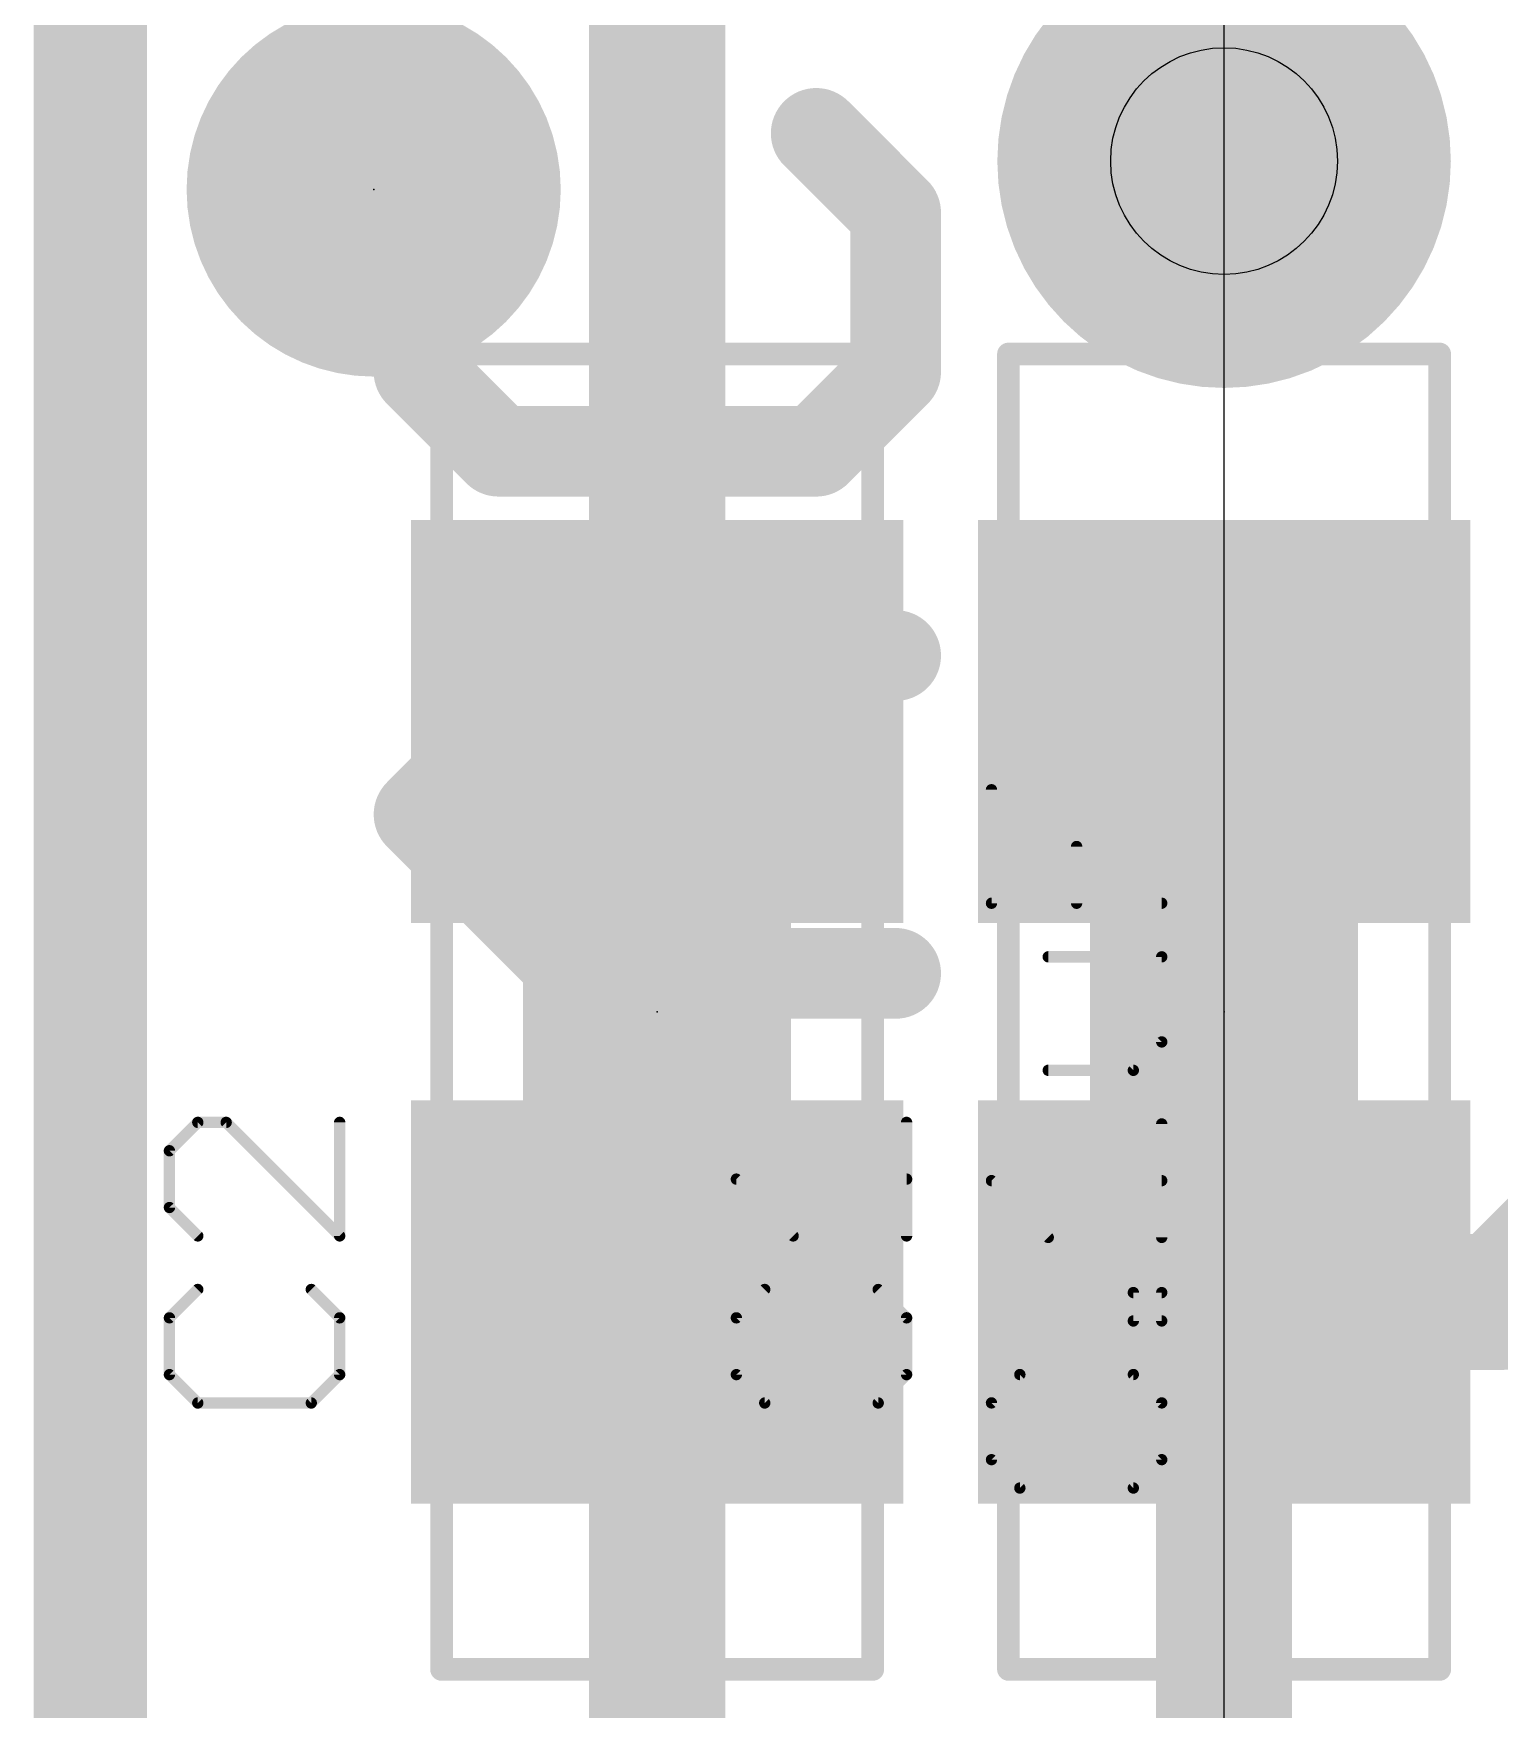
# Model space of a CAD drawing. Extents: x -8.2 to 28.1, y -0.4 to 23.5.
# Drawn here: x -0.127 to 3.157, y 7.645 to 11.398 of the extents above; entities that cross this region are included whole.
import ezdxf

# ---------------------------------------------------------------- set-up
doc = ezdxf.new("R2010")
doc.units = 0
for name, color, linetype in [('1', 12, 'CONTINUOUS'), ('16', 132, 'CONTINUOUS'), ('18', 110, 'CONTINUOUS'), ('20', 53, 'CONTINUOUS'), ('21', 53, 'CONTINUOUS'), ('22', 53, 'CONTINUOUS'), ('23', 53, 'CONTINUOUS'), ('25', 253, 'CONTINUOUS'), ('27', 253, 'CONTINUOUS'), ('29', 253, 'CONTINUOUS'), ('31', 253, 'CONTINUOUS'), ('35', 253, 'CONTINUOUS'), ('39', 12, 'CONTINUOUS'), ('44', 253, 'CONTINUOUS'), ('48', 253, 'CONTINUOUS'), ('51', 53, 'CONTINUOUS')]:
    doc.layers.add(name, color=color, linetype=linetype)

# ---------------------------------------------------------------- blocks, each defined once
blk = doc.blocks.new('RECT')
blk.add_solid([(-0.5, -0.5), (0.5, -0.5), (-0.5, 0.5), (0.5, 0.5)])
blk = doc.blocks.new('PIE')
at = {"const_width": 0.5}
blk.add_lwpolyline([(0, -0.25, 1), (0, 0.25, 1), (0, -0.25)], format="xyb", dxfattribs=at)
blk = doc.blocks.new('ROUNDV')
at = {"const_width": 0.5}
blk.add_lwpolyline([(0, -0.25, 1), (0, 0.25, 1), (0, -0.25)], format="xyb", dxfattribs=at)

msp = doc.modelspace()

# ---------------------------------------------------------------- linework, layer by layer
at = {"layer": '1'}
for points, const_width in [([(0, 15.24), (0, 0)], 0.254), ([(3.16, 8.5575), (3.4925, 8.89)], 0.3048), ([(1.27, 8.5575), (1.27, 6.985)], 0.3048), ([(2.54, 8.5575), (2.54, 6.799)], 0.3048), ([(2.54, 8.5575), (3.16, 8.5575)], 0.3048)]:
    msp.add_lwpolyline(points, dxfattribs=dict(at, const_width=const_width))
at = {"layer": '1', "const_width": 0.1524}
for points in [[(1.3462, 8.5575, 1), (1.1938, 8.5575)], [(2.6162, 8.5575, 1), (2.4638, 8.5575)], [(2.54, 8.6337, 1), (2.54, 8.4813)], [(3.16, 8.4813, 1), (3.16, 8.6337)], [(3.1061, 8.6114, 1), (3.2139, 8.5036)]]:
    msp.add_lwpolyline(points, format="xyb", dxfattribs=at)
at = {"layer": '16'}
for points, const_width in [([(0, 15.24), (0, 0)], 0.254), ([(1.27, 13.97), (1.27, 6.985)], 0.3048)]:
    msp.add_lwpolyline(points, dxfattribs=dict(at, const_width=const_width))
at = {"layer": '20', "const_width": 0.2032}
msp.add_lwpolyline([(0, 15.24), (0, 0)], dxfattribs=at)
at = {"layer": '21', "const_width": 0.4064}
for points in [[(1.2395, 9.2075), (1.3005, 9.2075)], [(2.5095, 9.2075), (2.5705, 9.2075)]]:
    msp.add_lwpolyline(points, dxfattribs=at)
at = {"layer": '21', "const_width": 0.2032}
for points in [[(1.2395, 9.3091, 1), (1.2395, 9.1059)], [(1.3005, 9.1059, 1), (1.3005, 9.3091)], [(2.5095, 9.3091, 1), (2.5095, 9.1059)], [(2.5705, 9.1059, 1), (2.5705, 9.3091)]]:
    msp.add_lwpolyline(points, format="xyb", dxfattribs=at)
at = {"layer": '22', "const_width": 0.2032}
for points in [[(0.7366, 10.9967), (0.9146, 11.1746)], [(1.6264, 11.1746), (1.8043, 10.9967)], [(0.7366, 10.6408), (0.7366, 10.9967)], [(1.8043, 10.9967), (1.8043, 10.6408)], [(0.9146, 10.4628), (0.7366, 10.6408)], [(1.8043, 10.6408), (1.6264, 10.4628)], [(1.6264, 10.4628), (0.9146, 10.4628)], [(0.7366, 9.6493), (1.0925, 10.0052)], [(1.0925, 10.0052), (1.8043, 10.0052)], [(1.0925, 9.2934), (0.7366, 9.6493)], [(1.8043, 9.2934), (1.0925, 9.2934)]]:
    msp.add_lwpolyline(points, dxfattribs=at)
at = {"layer": '22', "const_width": 0.1016}
for points in [[(0.9505, 11.1387, 1), (0.8786, 11.2105)], [(1.6623, 11.2105, 1), (1.5904, 11.1387)], [(0.7874, 10.9967, 1), (0.6858, 10.9967)], [(0.7007, 11.0326, 1), (0.7725, 10.9607)], [(1.8551, 10.9967, 1), (1.7535, 10.9967)], [(1.7684, 10.9607, 1), (1.8402, 11.0326)], [(0.7725, 10.6767, 1), (0.7007, 10.6048)], [(1.8402, 10.6048, 1), (1.7684, 10.6767)], [(0.6858, 10.6408, 1), (0.7874, 10.6408)], [(1.7535, 10.6408, 1), (1.8551, 10.6408)], [(0.9146, 10.5136, 1), (0.9146, 10.412)], [(0.8786, 10.4269, 1), (0.9505, 10.4987)], [(1.5904, 10.4987, 1), (1.6623, 10.4269)], [(1.6264, 10.412, 1), (1.6264, 10.5136)], [(1.0925, 10.056, 1), (1.0925, 9.9544)], [(1.1284, 9.9693, 1), (1.0566, 10.0411)], [(1.8043, 9.9544, 1), (1.8043, 10.056)], [(0.7725, 9.6852, 1), (0.7007, 9.6134)], [(0.7007, 9.6852, 1), (0.7725, 9.6134)], [(1.0925, 9.3442, 1), (1.0925, 9.2426)], [(1.8043, 9.2426, 1), (1.8043, 9.3442)], [(1.0566, 9.2575, 1), (1.1284, 9.3293)]]:
    msp.add_lwpolyline(points, format="xyb", dxfattribs=at)
at = {"layer": '23'}
for p in [(0.635, 11.049), (1.27, 9.2075), (2.54, 9.2075)]:
    msp.add_point(p, dxfattribs=at)
at = {"layer": '25', "const_width": 0.0254}
for points in [[(0.241, 8.9596), (0.1775, 8.8961)], [(0.3046, 8.9596), (0.241, 8.9596)], [(0.5588, 8.7054), (0.3046, 8.9596)], [(0.5588, 8.9596), (0.5588, 8.7054)], [(1.8288, 8.7054), (1.8288, 8.9596)], [(0.1775, 8.8961), (0.1775, 8.769)], [(1.5746, 8.7054), (1.4475, 8.8325)], [(1.4475, 8.8325), (1.8288, 8.8325)], [(0.1775, 8.769), (0.241, 8.7054)], [(0.241, 8.5854), (0.1775, 8.5219)], [(0.5588, 8.5219), (0.4952, 8.5854)], [(1.511, 8.5854), (1.4475, 8.5219)], [(1.8288, 8.5219), (1.7652, 8.5854)], [(0.1775, 8.5219), (0.1775, 8.3948)], [(0.5588, 8.3948), (0.5588, 8.5219)], [(1.4475, 8.5219), (1.4475, 8.3948)], [(1.8288, 8.3948), (1.8288, 8.5219)], [(0.1775, 8.3948), (0.241, 8.3312)], [(0.4952, 8.3312), (0.5588, 8.3948)], [(1.4475, 8.3948), (1.511, 8.3312)], [(1.7652, 8.3312), (1.8288, 8.3948)], [(0.241, 8.3312), (0.4952, 8.3312)], [(1.511, 8.3312), (1.7652, 8.3312)]]:
    msp.add_lwpolyline(points, dxfattribs=at)
at = {"layer": '25', "const_width": 0.0127}
for points in [[(0.241, 8.966, 1), (0.241, 8.9533)], [(0.2455, 8.9551, 1), (0.2365, 8.9641)], [(0.3091, 8.9641, 1), (0.3001, 8.9551)], [(0.3046, 8.9533, 1), (0.3046, 8.966)], [(0.5652, 8.9596, 1), (0.5525, 8.9596)], [(1.8352, 8.9596, 1), (1.8224, 8.9596)], [(0.1838, 8.8961, 1), (0.1711, 8.8961)], [(0.173, 8.9006, 1), (0.182, 8.8916)], [(1.4475, 8.8389, 1), (1.4475, 8.8262)], [(1.452, 8.837, 1), (1.443, 8.828)], [(1.8288, 8.8262, 1), (1.8288, 8.8389)], [(0.182, 8.7734, 1), (0.173, 8.7645)], [(0.1711, 8.769, 1), (0.1838, 8.769)], [(0.2365, 8.7009, 1), (0.2455, 8.7099)], [(0.5525, 8.7054, 1), (0.5652, 8.7054)], [(0.5543, 8.7009, 1), (0.5633, 8.7099)], [(1.5701, 8.7009, 1), (1.5791, 8.7099)], [(1.8224, 8.7054, 1), (1.8352, 8.7054)], [(0.2455, 8.5809, 1), (0.2365, 8.5899)], [(0.4997, 8.5899, 1), (0.4908, 8.5809)], [(1.5155, 8.5809, 1), (1.5065, 8.5899)], [(1.7697, 8.5899, 1), (1.7608, 8.5809)], [(0.1838, 8.5219, 1), (0.1711, 8.5219)], [(0.173, 8.5264, 1), (0.182, 8.5174)], [(0.5652, 8.5219, 1), (0.5525, 8.5219)], [(0.5543, 8.5174, 1), (0.5633, 8.5264)], [(1.4538, 8.5219, 1), (1.4411, 8.5219)], [(1.443, 8.5264, 1), (1.452, 8.5174)], [(1.8352, 8.5219, 1), (1.8224, 8.5219)], [(1.8243, 8.5174, 1), (1.8333, 8.5264)], [(0.182, 8.3992, 1), (0.173, 8.3903)], [(0.1711, 8.3948, 1), (0.1838, 8.3948)], [(0.5525, 8.3948, 1), (0.5652, 8.3948)], [(0.5633, 8.3903, 1), (0.5543, 8.3992)], [(1.4411, 8.3948, 1), (1.4538, 8.3948)], [(1.452, 8.3992, 1), (1.443, 8.3903)], [(1.8224, 8.3948, 1), (1.8352, 8.3948)], [(1.8333, 8.3903, 1), (1.8243, 8.3992)], [(0.241, 8.3376, 1), (0.241, 8.3249)], [(0.2365, 8.3267, 1), (0.2455, 8.3357)], [(0.4908, 8.3357, 1), (0.4997, 8.3267)], [(0.4952, 8.3249, 1), (0.4952, 8.3376)], [(1.511, 8.3376, 1), (1.511, 8.3249)], [(1.5065, 8.3267, 1), (1.5155, 8.3357)], [(1.7608, 8.3357, 1), (1.7697, 8.3267)], [(1.7652, 8.3249, 1), (1.7652, 8.3376)]]:
    msp.add_lwpolyline(points, format="xyb", dxfattribs=at)
at = {"layer": '27', "const_width": 0.0254}
for points in [[(2.019, 9.4504), (2.019, 9.7046)], [(2.2096, 9.4504), (2.2096, 9.5775)], [(2.4003, 9.4504), (2.019, 9.4504)], [(2.4003, 9.3304), (2.1461, 9.3304)], [(2.4003, 9.1398), (2.4003, 9.3304)], [(2.3367, 9.0762), (2.4003, 9.1398)], [(2.1461, 9.0762), (2.3367, 9.0762)], [(2.4003, 8.702), (2.4003, 8.9562)], [(2.1461, 8.702), (2.019, 8.8291)], [(2.019, 8.8291), (2.4003, 8.8291)], [(2.3367, 8.5149), (2.3367, 8.5785)], [(2.3367, 8.5785), (2.4003, 8.5785)], [(2.4003, 8.5785), (2.4003, 8.5149)], [(2.4003, 8.5149), (2.3367, 8.5149)], [(2.019, 8.3314), (2.0825, 8.3949)], [(2.0825, 8.3949), (2.3367, 8.3949)], [(2.3367, 8.1407), (2.0825, 8.3949)], [(2.3367, 8.3949), (2.4003, 8.3314)], [(2.019, 8.2043), (2.019, 8.3314)], [(2.4003, 8.3314), (2.4003, 8.2043)], [(2.0825, 8.1407), (2.019, 8.2043)], [(2.4003, 8.2043), (2.3367, 8.1407)], [(2.3367, 8.1407), (2.0825, 8.1407)]]:
    msp.add_lwpolyline(points, dxfattribs=at)
at = {"layer": '27', "const_width": 0.0127}
for points in [[(2.0253, 9.7046, 1), (2.0126, 9.7046)], [(2.216, 9.5775, 1), (2.2033, 9.5775)], [(2.019, 9.4568, 1), (2.019, 9.4441)], [(2.4003, 9.4441, 1), (2.4003, 9.4568)], [(2.0126, 9.4504, 1), (2.0253, 9.4504)], [(2.2033, 9.4504, 1), (2.216, 9.4504)], [(2.1461, 9.3368, 1), (2.1461, 9.3241)], [(2.4066, 9.3304, 1), (2.394, 9.3304)], [(2.4003, 9.3241, 1), (2.4003, 9.3368)], [(2.394, 9.1398, 1), (2.4066, 9.1398)], [(2.4048, 9.1353, 1), (2.3958, 9.1443)], [(2.1461, 9.0826, 1), (2.1461, 9.0699)], [(2.3323, 9.0807, 1), (2.3412, 9.0717)], [(2.3367, 9.0699, 1), (2.3367, 9.0826)], [(2.4066, 8.9562, 1), (2.394, 8.9562)], [(2.0235, 8.8336, 1), (2.0145, 8.8246)], [(2.019, 8.8355, 1), (2.019, 8.8228)], [(2.4003, 8.8228, 1), (2.4003, 8.8355)], [(2.1416, 8.6975, 1), (2.1506, 8.7065)], [(2.394, 8.702, 1), (2.4066, 8.702)], [(2.3367, 8.5848, 1), (2.3367, 8.5721)], [(2.3431, 8.5785, 1), (2.3304, 8.5785)], [(2.4066, 8.5785, 1), (2.394, 8.5785)], [(2.4003, 8.5721, 1), (2.4003, 8.5848)], [(2.3367, 8.5213, 1), (2.3367, 8.5086)], [(2.3304, 8.5149, 1), (2.3431, 8.5149)], [(2.394, 8.5149, 1), (2.4066, 8.5149)], [(2.4003, 8.5086, 1), (2.4003, 8.5213)], [(2.0825, 8.4013, 1), (2.0825, 8.3886)], [(2.087, 8.3994, 1), (2.078, 8.3904)], [(2.087, 8.3904, 1), (2.078, 8.3994)], [(2.3412, 8.3994, 1), (2.3323, 8.3904)], [(2.3367, 8.3886, 1), (2.3367, 8.4013)], [(2.0253, 8.3314, 1), (2.0126, 8.3314)], [(2.0145, 8.3359, 1), (2.0235, 8.3269)], [(2.4066, 8.3314, 1), (2.394, 8.3314)], [(2.3958, 8.3269, 1), (2.4048, 8.3359)], [(2.0235, 8.2087, 1), (2.0145, 8.1998)], [(2.0126, 8.2043, 1), (2.0253, 8.2043)], [(2.394, 8.2043, 1), (2.4066, 8.2043)], [(2.4048, 8.1998, 1), (2.3958, 8.2087)], [(2.0825, 8.1471, 1), (2.0825, 8.1344)], [(2.078, 8.1362, 1), (2.087, 8.1452)], [(2.3323, 8.1452, 1), (2.3412, 8.1362)], [(2.3323, 8.1362, 1), (2.3412, 8.1452)], [(2.3367, 8.1344, 1), (2.3367, 8.1471)]]:
    msp.add_lwpolyline(points, format="xyb", dxfattribs=at)
at = {"layer": '39', "const_width": 0.0508}
for points in [[(0.787, 7.7345), (0.787, 10.6805)], [(0.787, 10.6805), (1.753, 10.6805)], [(1.753, 10.6805), (1.753, 7.7345)], [(2.057, 7.7345), (2.057, 10.6805)], [(2.057, 10.6805), (3.023, 10.6805)], [(3.023, 10.6805), (3.023, 7.7345)], [(1.753, 7.7345), (0.787, 7.7345)], [(3.023, 7.7345), (2.057, 7.7345)]]:
    msp.add_lwpolyline(points, dxfattribs=at)
at = {"layer": '39', "const_width": 0.0254}
for points in [[(0.7997, 10.6805, 1), (0.7743, 10.6805)], [(0.787, 10.6932, 1), (0.787, 10.6678)], [(1.7657, 10.6805, 1), (1.7403, 10.6805)], [(1.753, 10.6678, 1), (1.753, 10.6932)], [(2.0697, 10.6805, 1), (2.0443, 10.6805)], [(2.057, 10.6932, 1), (2.057, 10.6678)], [(3.0357, 10.6805, 1), (3.0103, 10.6805)], [(3.023, 10.6678, 1), (3.023, 10.6932)], [(0.787, 7.7472, 1), (0.787, 7.7218)], [(0.7743, 7.7345, 1), (0.7997, 7.7345)], [(1.7403, 7.7345, 1), (1.7657, 7.7345)], [(1.753, 7.7218, 1), (1.753, 7.7472)], [(2.057, 7.7472, 1), (2.057, 7.7218)], [(2.0443, 7.7345, 1), (2.0697, 7.7345)], [(3.0103, 7.7345, 1), (3.0357, 7.7345)], [(3.023, 7.7218, 1), (3.023, 7.7472)]]:
    msp.add_lwpolyline(points, format="xyb", dxfattribs=at)
at = {"layer": '44'}
msp.add_circle((2.54, 11.1125), 0.254, dxfattribs=at)
at = {"layer": '48'}
msp.add_line((2.54, 1.27), (2.54, 19.05), dxfattribs=at)
at = {"layer": '51', "const_width": 0.1524}
for points in [[(1.046, 8.9625), (1.046, 9.4525)], [(1.494, 9.4525), (1.494, 8.9625)], [(2.316, 8.9625), (2.316, 9.4525)], [(2.764, 9.4525), (2.764, 8.9625)]]:
    msp.add_lwpolyline(points, dxfattribs=at)
at = {"layer": '51', "const_width": 0.0762}
for points in [[(1.0841, 9.4525, 1), (1.0079, 9.4525)], [(1.5321, 9.4525, 1), (1.4559, 9.4525)], [(2.3541, 9.4525, 1), (2.2779, 9.4525)], [(2.8021, 9.4525, 1), (2.7259, 9.4525)], [(1.0079, 8.9625, 1), (1.0841, 8.9625)], [(1.4559, 8.9625, 1), (1.5321, 8.9625)], [(2.2779, 8.9625, 1), (2.3541, 8.9625)], [(2.7259, 8.9625, 1), (2.8021, 8.9625)]]:
    msp.add_lwpolyline(points, format="xyb", dxfattribs=at)

# ---------------------------------------------------------------- block references
at = {"layer": '1', "xscale": 0.635, "yscale": 0.635}
msp.add_blockref('PIE', (0.635, 11.049), dxfattribs=at)
at = {"layer": '1', "xscale": 0.7, "yscale": 0.9, "rotation": 90}
for p in [(1.27, 9.8575), (2.54, 9.8575), (1.27, 8.5575), (2.54, 8.5575)]:
    msp.add_blockref('RECT', p, dxfattribs=at)
at = {"layer": '18', "xscale": 1.016, "yscale": 1.016}
msp.add_blockref('ROUNDV', (2.54, 11.1125), dxfattribs=at)
msp.add_blockref('ROUNDV', (2.54, 11.1125), dxfattribs=at)
at = {"layer": '29', "xscale": 0.8382, "yscale": 0.8382}
msp.add_blockref('PIE', (0.635, 11.049), dxfattribs=at)
at = {"layer": '29', "xscale": 0.9032, "yscale": 1.1032, "rotation": 90}
for p in [(1.27, 9.8575), (2.54, 9.8575), (1.27, 8.5575), (2.54, 8.5575)]:
    msp.add_blockref('RECT', p, dxfattribs=at)
at = {"layer": '31', "xscale": 0.7, "yscale": 0.9, "rotation": 90}
for p in [(1.27, 9.8575), (2.54, 9.8575), (1.27, 8.5575), (2.54, 8.5575)]:
    msp.add_blockref('RECT', p, dxfattribs=at)
at = {"layer": '35', "xscale": 0.3998, "yscale": 0.6, "rotation": 90}
for p in [(1.27, 9.2075), (2.54, 9.2075)]:
    msp.add_blockref('RECT', p, dxfattribs=at)
at = {"layer": '51', "xscale": 0.3, "yscale": 0.5999, "rotation": 90}
for p in [(1.2749, 9.6163), (2.5449, 9.6163), (1.2749, 8.8035), (2.5449, 8.8035)]:
    msp.add_blockref('RECT', p, dxfattribs=at)

doc.saveas('drawing.dxf')
